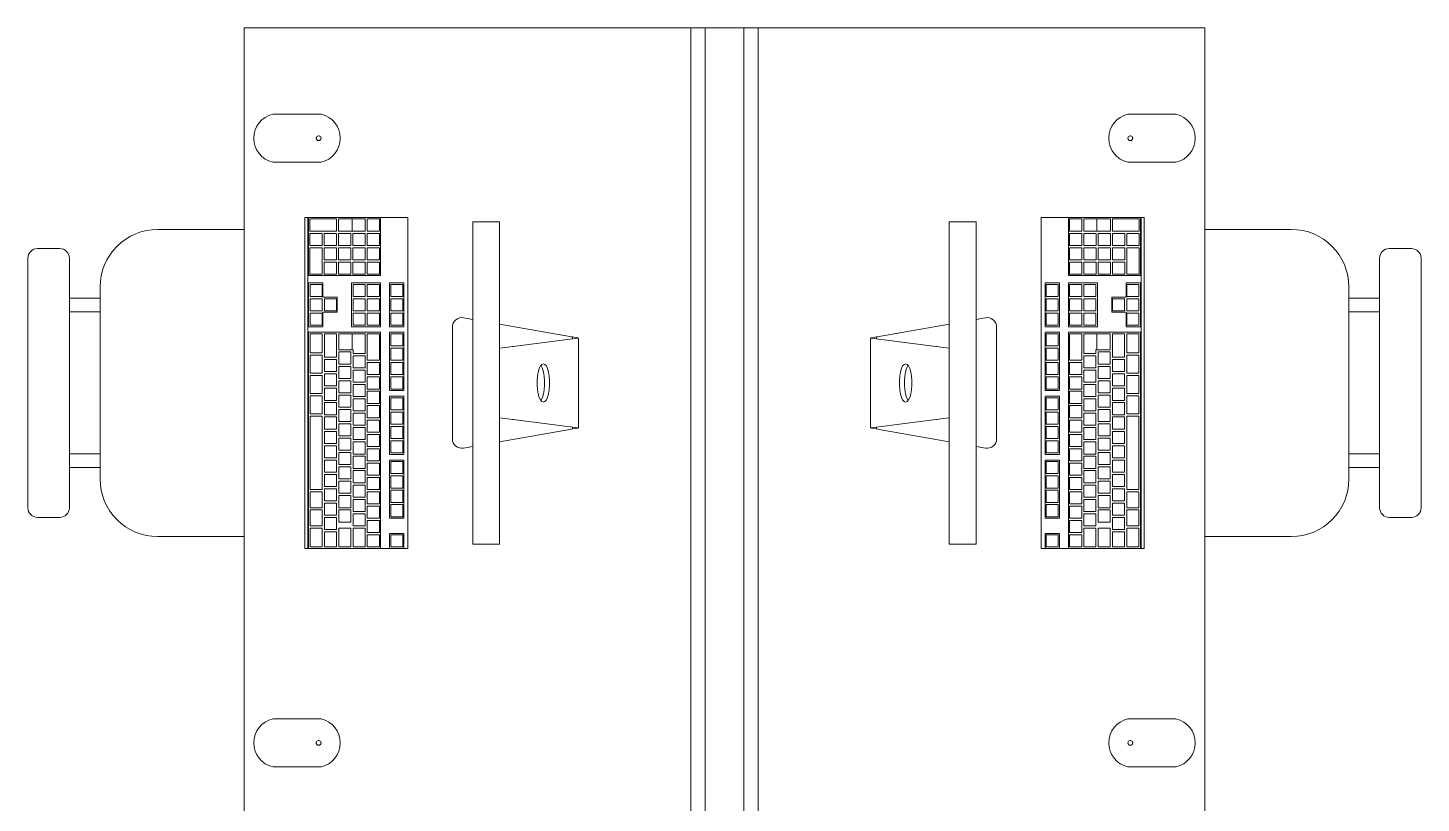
# Model space of a CAD drawing. Header units: inches. Extents: x -1714 to 1984, y -1043 to 970.
# Drawn here: x -704.3 to -631.8, y 546.4 to 586.8 of the extents above; entities that cross this region are included whole.
import ezdxf

# ---------------------------------------------------------------- set-up
doc = ezdxf.new("R2010")
doc.units = ezdxf.units.IN
doc.header["$MEASUREMENT"] = 0
for name, color, linetype, lineweight in [('A-GENM', 13, 'Continuous', 9), ('A-WALL', 113, 'Continuous', 13), ('I-FURN', 30, 'Continuous', 9)]:
    doc.layers.add(name, color=color, linetype=linetype, lineweight=lineweight)

# ---------------------------------------------------------------- blocks, each defined once
blk = doc.blocks.new('Dynamic_Computer_Desk_with_Chairs_8535 - 6-V6-L2 - Architectural')
at = {"layer": 'A-GENM'}
for p, q in [((-126, 23.5), (-126, 21)), ((-123.5, 21), (-123.5, 23.5)), ((-94.5, 23.5), (-94.5, 21)), ((-92, 21), (-92, 23.5))]:
    blk.add_line(p, q, dxfattribs=at)
for centre, start, end in [((-124.75, 23.219), 12.68038, 167.31962), ((-93.25, 23.219), 12.68038, 167.31962), ((-124.75, 21.281), 192.68038, 347.31962), ((-93.25, 21.281), 192.68038, 347.31962)]:
    blk.add_arc(centre, 1.281, start, end, dxfattribs=at)
at = {"layer": 'I-FURN'}
for p, q in [((-130.5, 1.75), (-130.5, 25)), ((-130.5, 25), (60, 25)), ((-103.378, 21.843), (-120.622, 21.843)), ((-120.622, 21.843), (-120.622, 21.695)), ((-103.378, 21.695), (-103.378, 21.843)), ((-120.622, 21.695), (-120.622, 21.652)), ((-120.622, 21.695), (-103.378, 21.695)), ((-120.622, 17.912), (-120.622, 21.652)), ((-120.622, 21.652), (-117.591, 21.652)), ((-120.543, 21.585), (-119.913, 21.585)), ((-120.543, 20.195), (-120.543, 21.585)), ((-119.913, 21.585), (-119.913, 20.195)), ((-119.795, 21.585), (-119.165, 21.585)), ((-119.795, 20.943), (-119.795, 21.585)), ((-119.165, 21.585), (-119.165, 20.943)), ((-119.047, 21.585), (-117.669, 21.585)), ((-119.047, 20.943), (-119.047, 21.585)), ((-117.669, 21.585), (-117.669, 20.943)), ((-117.591, 21.629), (-117.591, 21.652)), ((-117.591, 21.629), (-117.591, 17.912)), ((-117.217, 21.652), (-117.217, 21.629)), ((-117.217, 21.652), (-114.933, 21.652)), ((-117.217, 20.904), (-117.217, 21.629)), ((-117.138, 21.573), (-116.508, 21.573)), ((-117.138, 20.943), (-117.138, 21.573)), ((-116.508, 21.573), (-116.508, 20.943)), ((-116.39, 21.573), (-115.76, 21.573)), ((-116.39, 20.943), (-116.39, 21.573)), ((-115.76, 21.573), (-115.76, 20.943)), ((-115.642, 21.573), (-115.012, 21.573)), ((-115.642, 20.943), (-115.642, 21.573)), ((-115.012, 21.573), (-115.012, 20.943)), ((-114.933, 21.629), (-114.933, 21.652)), ((-114.933, 21.629), (-114.933, 20.904)), ((-114.638, 21.652), (-114.638, 21.629)), ((-114.638, 21.652), (-103.378, 21.652)), ((-114.638, 17.912), (-114.638, 21.629)), ((-114.559, 21.573), (-113.575, 21.573)), ((-114.559, 20.943), (-114.559, 21.573)), ((-113.575, 21.573), (-113.575, 20.943)), ((-113.457, 21.573), (-112.512, 21.573)), ((-113.457, 20.943), (-113.457, 21.573)), ((-112.512, 21.573), (-112.512, 20.943)), ((-112.394, 21.573), (-111.449, 21.573)), ((-112.394, 20.943), (-112.394, 21.573)), ((-111.449, 21.573), (-111.449, 20.943)), ((-111.331, 21.573), (-110.386, 21.573)), ((-111.331, 20.943), (-111.331, 21.573)), ((-110.386, 21.573), (-110.386, 20.943)), ((-110.268, 20.943), (-110.268, 21.573)), ((-110.268, 21.573), (-106.449, 21.573)), ((-106.449, 21.573), (-106.449, 20.943)), ((-106.331, 20.943), (-106.331, 21.573)), ((-106.331, 21.573), (-105.504, 21.573)), ((-105.504, 21.573), (-105.504, 20.943)), ((-105.386, 20.943), (-105.386, 21.573)), ((-105.386, 21.573), (-104.559, 21.573)), ((-104.559, 21.573), (-104.559, 20.943)), ((-104.441, 20.943), (-104.441, 21.573)), ((-104.441, 21.573), (-103.457, 21.573)), ((-103.457, 21.573), (-103.457, 20.943)), ((-103.378, 21.652), (-103.378, 21.695)), ((-103.378, 21.652), (-103.378, 17.912)), ((-119.165, 20.943), (-119.795, 20.943)), ((-119.795, 20.837), (-119.165, 20.837)), ((-119.795, 20.195), (-119.795, 20.837)), ((-119.165, 20.837), (-119.165, 20.195)), ((-117.669, 20.943), (-119.047, 20.943)), ((-119.047, 20.837), (-118.417, 20.837)), ((-119.047, 20.195), (-119.047, 20.837)), ((-118.417, 20.837), (-118.417, 20.195)), ((-118.299, 20.837), (-117.669, 20.837)), ((-118.299, 20.195), (-118.299, 20.837)), ((-117.669, 20.837), (-117.669, 20.195)), ((-116.469, 20.904), (-117.217, 20.904)), ((-116.508, 20.943), (-117.138, 20.943)), ((-116.469, 20.156), (-116.469, 20.904)), ((-115.76, 20.943), (-116.39, 20.943)), ((-116.39, 20.825), (-115.76, 20.825)), ((-116.39, 20.195), (-116.39, 20.825)), ((-115.76, 20.825), (-115.76, 20.195)), ((-114.933, 20.904), (-115.681, 20.904)), ((-115.681, 20.904), (-115.681, 20.156)), ((-115.012, 20.943), (-115.642, 20.943)), ((-113.575, 20.943), (-114.559, 20.943)), ((-114.559, 20.195), (-114.559, 20.826)), ((-114.559, 20.826), (-113.339, 20.826)), ((-112.512, 20.943), (-113.457, 20.943)), ((-113.339, 20.826), (-113.339, 20.195)), ((-113.22, 20.195), (-113.22, 20.826)), ((-113.22, 20.826), (-112.591, 20.826)), ((-112.591, 20.826), (-112.591, 20.195)), ((-112.472, 20.195), (-112.472, 20.826)), ((-112.472, 20.826), (-111.843, 20.826)), ((-111.449, 20.943), (-112.394, 20.943)), ((-111.843, 20.826), (-111.843, 20.195)), ((-111.724, 20.195), (-111.724, 20.826)), ((-111.724, 20.826), (-111.094, 20.826)), ((-110.386, 20.943), (-111.331, 20.943)), ((-111.094, 20.826), (-111.094, 20.195)), ((-110.976, 20.195), (-110.976, 20.826)), ((-110.976, 20.826), (-110.346, 20.826)), ((-110.346, 20.826), (-110.346, 20.195)), ((-106.449, 20.943), (-110.268, 20.943)), ((-110.228, 20.195), (-110.228, 20.826)), ((-110.228, 20.826), (-109.598, 20.826)), ((-109.598, 20.826), (-109.598, 20.195)), ((-109.48, 20.195), (-109.48, 20.826)), ((-109.48, 20.826), (-108.85, 20.826)), ((-108.85, 20.826), (-108.85, 20.195)), ((-108.732, 20.195), (-108.732, 20.826)), ((-108.732, 20.826), (-108.102, 20.826)), ((-108.102, 20.826), (-108.102, 20.195)), ((-107.984, 20.195), (-107.984, 20.826)), ((-107.984, 20.826), (-107.354, 20.826)), ((-107.354, 20.826), (-107.354, 20.195)), ((-107.236, 20.195), (-107.236, 20.826)), ((-107.236, 20.826), (-106.606, 20.826)), ((-106.606, 20.826), (-106.606, 20.195)), ((-106.488, 20.195), (-106.488, 20.826)), ((-106.488, 20.826), (-105.858, 20.826)), ((-105.504, 20.943), (-106.331, 20.943)), ((-105.858, 20.826), (-105.858, 20.195)), ((-105.74, 20.195), (-105.74, 20.826)), ((-105.74, 20.826), (-105.11, 20.826)), ((-104.559, 20.943), (-105.386, 20.943)), ((-105.11, 20.826), (-105.11, 20.195)), ((-104.992, 20.195), (-104.992, 20.826)), ((-104.992, 20.826), (-104.362, 20.826)), ((-103.457, 20.943), (-104.441, 20.943)), ((-104.362, 20.826), (-104.362, 20.195)), ((-104.244, 20.195), (-104.244, 20.825)), ((-104.244, 20.825), (-103.457, 20.825)), ((-103.457, 20.825), (-103.457, 20.195)), ((-119.913, 20.195), (-120.543, 20.195)), ((-120.543, 20.089), (-119.913, 20.089)), ((-120.543, 19.377), (-120.543, 20.089)), ((-119.913, 20.089), (-119.913, 19.377)), ((-119.165, 20.195), (-119.795, 20.195)), ((-119.795, 20.089), (-119.165, 20.089)), ((-119.795, 19.447), (-119.795, 20.089)), ((-119.165, 20.089), (-119.165, 19.447)), ((-118.417, 20.195), (-119.047, 20.195)), ((-119.047, 20.089), (-118.417, 20.089)), ((-119.047, 19.447), (-119.047, 20.089)), ((-118.417, 20.089), (-118.417, 19.447)), ((-117.669, 20.195), (-118.299, 20.195)), ((-118.299, 20.089), (-117.669, 20.089)), ((-118.299, 19.447), (-118.299, 20.089)), ((-117.669, 20.089), (-117.669, 19.447)), ((-115.681, 20.156), (-116.469, 20.156)), ((-115.76, 20.195), (-116.39, 20.195)), ((-113.339, 20.195), (-114.559, 20.195)), ((-114.559, 20.078), (-113.732, 20.078)), ((-114.559, 19.377), (-114.559, 20.078)), ((-113.732, 20.078), (-113.732, 19.377)), ((-113.614, 19.447), (-113.614, 20.078)), ((-113.614, 20.078), (-112.984, 20.078)), ((-112.591, 20.195), (-113.22, 20.195)), ((-112.984, 20.078), (-112.984, 19.447)), ((-112.866, 19.447), (-112.866, 20.078)), ((-112.866, 20.078), (-112.236, 20.078)), ((-111.843, 20.195), (-112.472, 20.195)), ((-112.236, 20.078), (-112.236, 19.447)), ((-112.118, 19.447), (-112.118, 20.078)), ((-112.118, 20.078), (-111.488, 20.078)), ((-111.094, 20.195), (-111.724, 20.195)), ((-111.488, 20.078), (-111.488, 19.447)), ((-111.37, 19.447), (-111.37, 20.078)), ((-111.37, 20.078), (-110.74, 20.078)), ((-110.346, 20.195), (-110.976, 20.195)), ((-110.74, 20.078), (-110.74, 19.447)), ((-110.622, 19.447), (-110.622, 20.078)), ((-110.622, 20.078), (-109.992, 20.078)), ((-109.598, 20.195), (-110.228, 20.195)), ((-109.992, 20.078), (-109.992, 19.447)), ((-109.874, 19.447), (-109.874, 20.078)), ((-109.874, 20.078), (-109.244, 20.078)), ((-108.85, 20.195), (-109.48, 20.195)), ((-109.244, 20.078), (-109.244, 19.447)), ((-109.126, 19.447), (-109.126, 20.078)), ((-109.126, 20.078), (-108.496, 20.078)), ((-108.102, 20.195), (-108.732, 20.195)), ((-108.496, 20.078), (-108.496, 19.447)), ((-108.378, 19.447), (-108.378, 20.078)), ((-108.378, 20.078), (-107.748, 20.078)), ((-107.354, 20.195), (-107.984, 20.195)), ((-107.748, 20.078), (-107.748, 19.447)), ((-107.63, 19.447), (-107.63, 20.078)), ((-107.63, 20.078), (-107, 20.078)), ((-106.606, 20.195), (-107.236, 20.195)), ((-107, 20.078), (-107, 19.447)), ((-106.882, 19.447), (-106.882, 20.078)), ((-106.882, 20.078), (-106.252, 20.078)), ((-105.858, 20.195), (-106.488, 20.195)), ((-106.252, 20.078), (-106.252, 19.447)), ((-106.134, 19.447), (-106.134, 20.078)), ((-106.134, 20.078), (-105.504, 20.078)), ((-105.11, 20.195), (-105.74, 20.195)), ((-105.504, 20.078), (-105.504, 19.447)), ((-105.386, 19.447), (-105.386, 20.078)), ((-105.386, 20.078), (-104.756, 20.078)), ((-104.362, 20.195), (-104.992, 20.195)), ((-104.756, 20.078), (-104.756, 19.447)), ((-104.441, 19.447), (-104.441, 20.077)), ((-104.441, 20.077), (-103.457, 20.077)), ((-103.457, 20.195), (-104.244, 20.195)), ((-103.457, 20.077), (-103.457, 19.447)), ((-120.543, 18.699), (-120.543, 19.377)), ((-120.543, 19.377), (-119.913, 19.377)), ((-119.913, 19.377), (-119.913, 18.699)), ((-119.165, 19.447), (-119.795, 19.447)), ((-119.795, 19.341), (-119.165, 19.341)), ((-119.795, 18.699), (-119.795, 19.341)), ((-119.165, 19.341), (-119.165, 18.699)), ((-118.417, 19.447), (-119.047, 19.447)), ((-119.047, 19.341), (-118.417, 19.341)), ((-119.047, 18.699), (-119.047, 19.341)), ((-118.417, 19.341), (-118.417, 18.699)), ((-117.669, 19.447), (-118.299, 19.447)), ((-118.299, 19.341), (-117.669, 19.341)), ((-118.299, 18.699), (-118.299, 19.341)), ((-117.669, 19.341), (-117.669, 18.699)), ((-117.217, 17.912), (-117.217, 19.408)), ((-117.217, 19.408), (-114.933, 19.408)), ((-117.138, 19.329), (-116.508, 19.329)), ((-117.138, 18.699), (-117.138, 19.329)), ((-116.508, 19.329), (-116.508, 18.699)), ((-116.39, 19.329), (-115.76, 19.329)), ((-116.39, 18.699), (-116.39, 19.329)), ((-115.76, 19.329), (-115.76, 18.699)), ((-115.642, 19.329), (-115.012, 19.329)), ((-115.642, 18.699), (-115.642, 19.329)), ((-115.012, 19.329), (-115.012, 18.699)), ((-114.933, 19.408), (-114.933, 17.912)), ((-114.559, 18.699), (-114.559, 19.377)), ((-114.559, 19.377), (-113.732, 19.377)), ((-113.732, 19.377), (-113.732, 19.33)), ((-113.732, 19.33), (-113.535, 19.33)), ((-112.984, 19.447), (-113.614, 19.447)), ((-113.535, 19.33), (-113.535, 18.699)), ((-113.417, 18.699), (-113.417, 19.33)), ((-113.417, 19.33), (-112.787, 19.33)), ((-112.236, 19.447), (-112.866, 19.447)), ((-112.787, 19.33), (-112.787, 18.699)), ((-112.669, 18.699), (-112.669, 19.33)), ((-112.669, 19.33), (-112.039, 19.33)), ((-111.488, 19.447), (-112.118, 19.447)), ((-112.039, 19.33), (-112.039, 18.699)), ((-111.921, 18.699), (-111.921, 19.33)), ((-111.921, 19.33), (-111.291, 19.33)), ((-110.74, 19.447), (-111.37, 19.447)), ((-111.291, 19.33), (-111.291, 18.699)), ((-111.173, 18.699), (-111.173, 19.33)), ((-111.173, 19.33), (-110.543, 19.33)), ((-109.992, 19.447), (-110.622, 19.447)), ((-110.543, 19.33), (-110.543, 18.699)), ((-110.425, 18.699), (-110.425, 19.33)), ((-110.425, 19.33), (-109.795, 19.33)), ((-109.244, 19.447), (-109.874, 19.447)), ((-109.795, 19.33), (-109.795, 18.699)), ((-109.677, 18.699), (-109.677, 19.33)), ((-109.677, 19.33), (-109.047, 19.33)), ((-108.496, 19.447), (-109.126, 19.447)), ((-109.047, 19.33), (-109.047, 18.699)), ((-108.929, 18.699), (-108.929, 19.33)), ((-108.929, 19.33), (-108.299, 19.33)), ((-107.748, 19.447), (-108.378, 19.447)), ((-108.299, 19.33), (-108.299, 18.699)), ((-108.181, 18.699), (-108.181, 19.33)), ((-108.181, 19.33), (-107.551, 19.33)), ((-107, 19.447), (-107.63, 19.447)), ((-107.551, 19.33), (-107.551, 18.699)), ((-107.433, 18.699), (-107.433, 19.33)), ((-107.433, 19.33), (-106.803, 19.33)), ((-106.252, 19.447), (-106.882, 19.447)), ((-106.803, 19.33), (-106.803, 18.699)), ((-106.685, 18.699), (-106.685, 19.33)), ((-106.685, 19.33), (-106.055, 19.33)), ((-105.504, 19.447), (-106.134, 19.447)), ((-106.055, 19.33), (-106.055, 18.699)), ((-105.937, 18.699), (-105.937, 19.33)), ((-105.937, 19.33), (-105.307, 19.33)), ((-104.756, 19.447), (-105.386, 19.447)), ((-105.307, 19.33), (-105.307, 18.699)), ((-105.189, 18.699), (-105.189, 19.33)), ((-105.189, 19.33), (-104.559, 19.33)), ((-104.559, 19.33), (-104.559, 18.699)), ((-103.457, 19.447), (-104.441, 19.447)), ((-104.441, 18.699), (-104.441, 19.329)), ((-104.441, 19.329), (-103.457, 19.329)), ((-103.457, 19.329), (-103.457, 18.699)), ((-119.913, 18.699), (-120.543, 18.699)), ((-120.543, 18.604), (-119.913, 18.604)), ((-120.543, 17.964), (-120.543, 18.604)), ((-119.913, 18.604), (-119.913, 17.964)), ((-119.165, 18.699), (-119.795, 18.699)), ((-119.795, 18.604), (-119.165, 18.604)), ((-119.795, 17.964), (-119.795, 18.604)), ((-119.165, 18.604), (-119.165, 17.964)), ((-118.417, 18.699), (-119.047, 18.699)), ((-119.047, 18.604), (-118.417, 18.604)), ((-119.047, 17.964), (-119.047, 18.604)), ((-118.417, 18.604), (-118.417, 17.964)), ((-117.669, 18.699), (-118.299, 18.699)), ((-118.299, 18.604), (-117.669, 18.604)), ((-118.299, 17.964), (-118.299, 18.604)), ((-117.669, 18.604), (-117.669, 17.964)), ((-116.508, 18.699), (-117.138, 18.699)), ((-117.138, 18.604), (-116.508, 18.604)), ((-117.138, 17.964), (-117.138, 18.604)), ((-116.508, 18.604), (-116.508, 17.964)), ((-115.76, 18.699), (-116.39, 18.699)), ((-116.39, 18.604), (-115.76, 18.604)), ((-116.39, 17.964), (-116.39, 18.604)), ((-115.76, 18.604), (-115.76, 17.964)), ((-115.012, 18.699), (-115.642, 18.699)), ((-115.642, 18.604), (-115.012, 18.604)), ((-115.642, 17.964), (-115.642, 18.604)), ((-115.012, 18.604), (-115.012, 17.964)), ((-113.535, 18.699), (-114.559, 18.699)), ((-114.559, 18.604), (-113.181, 18.604)), ((-114.559, 17.964), (-114.559, 18.604)), ((-112.787, 18.699), (-113.417, 18.699)), ((-113.181, 18.604), (-113.181, 17.964)), ((-113.063, 17.964), (-113.063, 18.593)), ((-113.063, 18.593), (-112.433, 18.593)), ((-112.039, 18.699), (-112.669, 18.699)), ((-112.433, 18.593), (-112.433, 17.964)), ((-112.315, 17.964), (-112.315, 18.593)), ((-112.315, 18.593), (-111.685, 18.593)), ((-111.291, 18.699), (-111.921, 18.699)), ((-111.685, 18.593), (-111.685, 17.964)), ((-111.567, 17.964), (-111.567, 18.593)), ((-111.567, 18.593), (-110.937, 18.593)), ((-110.543, 18.699), (-111.173, 18.699)), ((-110.937, 18.593), (-110.937, 17.964)), ((-110.819, 17.964), (-110.819, 18.593)), ((-110.819, 18.593), (-110.189, 18.593)), ((-109.795, 18.699), (-110.425, 18.699)), ((-110.189, 18.593), (-110.189, 17.964)), ((-110.071, 17.964), (-110.071, 18.593)), ((-110.071, 18.593), (-109.441, 18.593)), ((-109.047, 18.699), (-109.677, 18.699)), ((-109.441, 18.593), (-109.441, 17.964)), ((-109.323, 17.964), (-109.323, 18.593)), ((-109.323, 18.593), (-108.693, 18.593)), ((-108.299, 18.699), (-108.929, 18.699)), ((-108.693, 18.593), (-108.693, 17.964)), ((-108.575, 17.964), (-108.575, 18.593)), ((-108.575, 18.593), (-107.945, 18.593)), ((-107.551, 18.699), (-108.181, 18.699)), ((-107.945, 18.593), (-107.945, 17.964)), ((-107.827, 17.964), (-107.827, 18.593)), ((-107.827, 18.593), (-107.197, 18.593)), ((-106.803, 18.699), (-107.433, 18.699)), ((-107.197, 18.593), (-107.197, 17.964)), ((-107.079, 17.964), (-107.079, 18.593)), ((-107.079, 18.593), (-106.449, 18.593)), ((-106.055, 18.699), (-106.685, 18.699)), ((-106.449, 18.593), (-106.449, 17.964)), ((-106.331, 17.964), (-106.331, 18.593)), ((-106.331, 18.593), (-105.701, 18.593)), ((-105.307, 18.699), (-105.937, 18.699)), ((-105.701, 18.593), (-105.701, 17.964)), ((-105.583, 17.964), (-105.583, 18.593)), ((-105.583, 18.593), (-104.953, 18.593)), ((-104.559, 18.699), (-105.189, 18.699)), ((-104.953, 18.593), (-104.953, 17.964)), ((-104.835, 17.964), (-104.835, 18.593)), ((-104.835, 18.593), (-104.205, 18.593)), ((-103.457, 18.699), (-104.441, 18.699)), ((-104.205, 18.593), (-104.205, 17.964)), ((-104.087, 17.964), (-104.087, 18.593)), ((-104.087, 18.593), (-103.457, 18.593)), ((-103.457, 18.593), (-103.457, 17.964)), ((-120.622, 16.727), (-120.622, 17.912)), ((-117.591, 17.912), (-120.622, 17.912)), ((-119.913, 17.962), (-120.543, 17.962)), ((-119.165, 17.962), (-119.795, 17.962)), ((-118.417, 17.962), (-119.047, 17.962)), ((-117.669, 17.962), (-118.299, 17.962)), ((-114.933, 17.912), (-117.217, 17.912)), ((-117.217, 16.727), (-117.217, 17.439)), ((-117.217, 17.439), (-114.933, 17.439)), ((-116.508, 17.962), (-117.138, 17.962)), ((-115.76, 17.962), (-116.39, 17.962)), ((-115.012, 17.962), (-115.642, 17.962)), ((-114.933, 17.439), (-114.933, 16.727)), ((-103.378, 17.912), (-114.638, 17.912)), ((-114.638, 16.727), (-114.638, 17.439)), ((-114.638, 17.439), (-111.606, 17.439)), ((-113.181, 17.962), (-114.559, 17.962)), ((-112.433, 17.962), (-113.063, 17.962)), ((-111.685, 17.962), (-112.315, 17.962)), ((-111.606, 17.439), (-111.606, 16.727)), ((-110.937, 17.962), (-111.567, 17.962)), ((-111.311, 16.727), (-111.311, 17.439)), ((-111.311, 17.439), (-108.28, 17.439)), ((-110.189, 17.962), (-110.819, 17.962)), ((-109.441, 17.962), (-110.071, 17.962)), ((-108.693, 17.962), (-109.323, 17.962)), ((-107.945, 17.962), (-108.575, 17.962)), ((-108.28, 17.439), (-108.28, 16.727)), ((-107.984, 16.727), (-107.984, 17.439)), ((-107.984, 17.439), (-104.953, 17.439)), ((-107.197, 17.962), (-107.827, 17.962)), ((-106.449, 17.962), (-107.079, 17.962)), ((-105.701, 17.962), (-106.331, 17.962)), ((-104.953, 17.962), (-105.583, 17.962)), ((-104.953, 17.439), (-104.953, 16.727)), ((-104.205, 17.962), (-104.835, 17.962)), ((-104.165, 16.727), (-104.165, 17.439)), ((-104.165, 17.439), (-103.378, 17.439)), ((-103.457, 17.962), (-104.087, 17.962)), ((-103.378, 17.912), (-103.378, 17.439)), ((-103.378, 17.439), (-103.378, 16.691)), ((-120.622, 16.727), (-120.622, 16.589)), ((-117.217, 16.727), (-117.217, 16.691)), ((-114.933, 16.691), (-117.217, 16.691)), ((-117.138, 16.742), (-117.138, 17.372)), ((-117.138, 17.372), (-116.508, 17.372)), ((-116.508, 16.742), (-117.138, 16.742)), ((-116.508, 17.372), (-116.508, 16.742)), ((-116.39, 16.742), (-116.39, 17.372)), ((-116.39, 17.372), (-115.76, 17.372)), ((-115.76, 16.742), (-116.39, 16.742)), ((-115.76, 17.372), (-115.76, 16.742)), ((-115.642, 16.742), (-115.642, 17.372)), ((-115.642, 17.372), (-115.012, 17.372)), ((-115.012, 16.742), (-115.642, 16.742)), ((-115.012, 17.372), (-115.012, 16.742)), ((-114.933, 16.691), (-114.933, 16.727)), ((-114.638, 16.727), (-114.638, 16.691)), ((-111.606, 16.691), (-114.638, 16.691)), ((-114.559, 16.742), (-114.559, 17.372)), ((-114.559, 17.372), (-113.929, 17.372)), ((-113.929, 16.742), (-114.559, 16.742)), ((-113.929, 17.372), (-113.929, 16.742)), ((-113.811, 16.742), (-113.811, 17.372)), ((-113.811, 17.372), (-113.181, 17.372)), ((-113.181, 16.742), (-113.811, 16.742)), ((-113.181, 17.372), (-113.181, 16.742)), ((-113.063, 16.742), (-113.063, 17.372)), ((-113.063, 17.372), (-112.433, 17.372)), ((-112.433, 16.742), (-113.063, 16.742)), ((-112.433, 17.372), (-112.433, 16.742)), ((-112.315, 16.742), (-112.315, 17.372)), ((-112.315, 17.372), (-111.685, 17.372)), ((-111.685, 16.742), (-112.315, 16.742)), ((-111.685, 17.372), (-111.685, 16.742)), ((-111.606, 16.691), (-111.606, 16.727)), ((-111.311, 16.727), (-111.311, 16.691)), ((-108.28, 16.691), (-111.311, 16.691)), ((-111.232, 16.742), (-111.232, 17.372)), ((-111.232, 17.372), (-110.602, 17.372)), ((-110.602, 16.742), (-111.232, 16.742)), ((-110.602, 17.372), (-110.602, 16.742)), ((-110.484, 16.742), (-110.484, 17.372)), ((-110.484, 17.372), (-109.854, 17.372)), ((-109.854, 16.742), (-110.484, 16.742)), ((-109.854, 17.372), (-109.854, 16.742)), ((-109.736, 16.742), (-109.736, 17.372)), ((-109.736, 17.372), (-109.106, 17.372)), ((-109.106, 16.742), (-109.736, 16.742)), ((-109.106, 17.372), (-109.106, 16.742)), ((-108.988, 16.742), (-108.988, 17.372)), ((-108.988, 17.372), (-108.358, 17.372)), ((-108.358, 16.742), (-108.988, 16.742)), ((-108.358, 17.372), (-108.358, 16.742)), ((-108.28, 16.691), (-108.28, 16.727)), ((-107.984, 16.727), (-107.984, 16.691)), ((-104.953, 16.691), (-107.984, 16.691)), ((-107.906, 16.742), (-107.906, 17.372)), ((-107.906, 17.372), (-107.276, 17.372)), ((-107.276, 16.742), (-107.906, 16.742)), ((-107.276, 17.372), (-107.276, 16.742)), ((-107.157, 16.742), (-107.157, 17.372)), ((-107.157, 17.372), (-106.528, 17.372)), ((-106.528, 16.742), (-107.157, 16.742)), ((-106.528, 17.372), (-106.528, 16.742)), ((-106.409, 16.742), (-106.409, 17.372)), ((-106.409, 17.372), (-105.78, 17.372)), ((-105.78, 16.742), (-106.409, 16.742)), ((-105.78, 17.372), (-105.78, 16.742)), ((-105.661, 16.742), (-105.661, 17.372)), ((-105.661, 17.372), (-105.031, 17.372)), ((-105.031, 16.742), (-105.661, 16.742)), ((-105.031, 17.372), (-105.031, 16.742)), ((-104.953, 16.691), (-104.953, 16.727)), ((-104.165, 16.727), (-104.165, 16.691)), ((-103.378, 16.691), (-104.165, 16.691)), ((-104.087, 16.742), (-104.087, 17.372)), ((-104.087, 17.372), (-103.457, 17.372)), ((-103.457, 16.742), (-104.087, 16.742)), ((-103.457, 17.372), (-103.457, 16.742)), ((-103.378, 16.589), (-103.378, 16.691)), ((-120.622, 16.488), (-120.622, 16.589)), ((-120.622, 16.488), (-103.378, 16.488)), ((-103.378, 16.589), (-103.378, 16.488)), ((-109.096, 14.166), (-114.904, 14.166)), ((-120.4, 13.103), (-120.4, 11.703)), ((-119.65, 13.103), (-120.4, 13.103)), ((-119.65, 13.103), (-104.35, 13.103)), ((-115.397, 13.58), (-115.312, 13.103)), ((-108.688, 13.103), (-108.603, 13.58)), ((-103.6, 13.103), (-104.35, 13.103)), ((-103.6, 11.703), (-103.6, 13.103)), ((-120.4, 11.703), (-119.65, 11.703)), ((-104.35, 11.703), (-119.65, 11.703)), ((-115.066, 11.703), (-114.473, 8.344)), ((-109.527, 8.344), (-108.934, 11.703)), ((-104.35, 11.703), (-103.6, 11.703)), ((-113.906, 10.998), (-114.336, 7.63)), ((-109.664, 7.63), (-110.094, 10.998)), ((-114.397, 7.911), (-114.407, 7.97)), ((-114.397, 7.911), (-114.301, 7.911)), ((-114.349, 7.637), (-114.397, 7.911)), ((-114.336, 7.637), (-114.349, 7.637)), ((-114.341, 7.594), (-109.659, 7.594)), ((-109.699, 7.911), (-109.603, 7.911)), ((-109.651, 7.637), (-109.664, 7.637)), ((-109.603, 7.911), (-109.651, 7.637)), ((-109.593, 7.97), (-109.603, 7.911)), ((-130.5, 1), (-130.5, 1.75)), ((-130.5, 1.75), (60, 1.75)), ((-130.5, 1), (60, 1))]:
    blk.add_line(p, q, dxfattribs=at)
at = {"layer": 'I-FURN', "flags": 128}
for points in [[(-113.816, 11.703), (-113.835, 11.551), (-113.854, 11.404), (-113.871, 11.269), (-113.886, 11.152), (-113.898, 11.06), (-113.906, 10.998)], [(-110.094, 10.998), (-110.102, 11.06), (-110.114, 11.152), (-110.129, 11.269), (-110.146, 11.404), (-110.165, 11.551), (-110.184, 11.703)], [(-113, 9.423), (-112.971, 9.501), (-112.885, 9.574), (-112.749, 9.639), (-112.568, 9.691), (-112.355, 9.727), (-112.121, 9.746), (-111.879, 9.746), (-111.645, 9.727), (-111.432, 9.691), (-111.251, 9.639), (-111.115, 9.574), (-111.029, 9.501), (-111, 9.423)], [(-112.885, 9.535), (-112.749, 9.471), (-112.568, 9.419), (-112.355, 9.383), (-112.121, 9.364), (-111.879, 9.364), (-111.645, 9.383), (-111.432, 9.419), (-111.251, 9.471), (-111.115, 9.535)], [(-111, 9.423), (-111.029, 9.346), (-111.115, 9.272), (-111.251, 9.208), (-111.432, 9.156), (-111.645, 9.12), (-111.879, 9.101), (-112.121, 9.101), (-112.355, 9.12), (-112.568, 9.156), (-112.749, 9.208), (-112.885, 9.272), (-112.971, 9.346), (-113, 9.423)], [(-114.473, 8.344), (-114.455, 8.24), (-114.437, 8.14), (-114.421, 8.05), (-114.408, 7.972), (-114.397, 7.911)], [(-109.603, 7.911), (-109.592, 7.972), (-109.579, 8.05), (-109.563, 8.14), (-109.545, 8.24), (-109.527, 8.344)], [(-114.336, 7.63), (-114.34, 7.603), (-114.341, 7.594)], [(-109.659, 7.594), (-109.66, 7.603), (-109.664, 7.63)]]:
    blk.add_lwpolyline(points, dxfattribs=at)
at = {"layer": 'I-FURN'}
for centre, radius, start, end in [((-124.75, 21.124), 0.124, 0, 180), ((-124.75, 21.124), 0.124, 165, 180), ((-124.75, 21.124), 0.124, 180, 0), ((-124.75, 21.124), 0.124, 180, 195), ((-124.75, 21.124), 0.124, 225, 0), ((-124.75, 21.124), 0.124, 0, 105), ((-93.25, 21.124), 0.124, 0, 180), ((-93.25, 21.124), 0.124, 165, 180), ((-93.25, 21.124), 0.124, 180, 0), ((-93.25, 21.124), 0.124, 180, 195), ((-93.25, 21.124), 0.124, 225, 0), ((-93.25, 21.124), 0.124, 0, 105), ((-114.904, 13.666), 0.5, 90, 190), ((-109.096, 13.666), 0.5, 350, 90)]:
    blk.add_arc(centre, radius, start, end, dxfattribs=at)
blk = doc.blocks.new('Chair-Stacking - Chair-Stacking-1465892-L2 - Architectural')
at = {"layer": 'I-FURN'}
for p, q in [((-15.049, 6.289), (-15.049, 1.789)), ((0.951, 6.289), (0.951, 1.789)), ((-12.049, -1.211), (-2.049, -1.211)), ((-11.456, -1.211), (-11.456, -2.813)), ((-11.456, -1.211), (-10.737, -1.211)), ((-10.737, -1.211), (-10.737, -2.813)), ((-3.337, -1.211), (-3.337, -2.813)), ((-2.632, -1.211), (-3.337, -1.211)), ((-2.632, -1.211), (-2.632, -2.813)), ((-13.549, -2.813), (-0.549, -2.813)), ((-14.049, -3.313), (-14.049, -4.472)), ((-0.049, -3.313), (-0.049, -4.472)), ((-13.549, -4.972), (-0.549, -4.972))]:
    blk.add_line(p, q, dxfattribs=at)
for centre, radius, start, end in [((-12.049, 1.789), 3, 180, 270), ((-2.049, 1.789), 3, 270, 0), ((-13.549, -3.313), 0.5, 90, 180), ((-0.549, -3.313), 0.5, 360, 90), ((-13.549, -4.472), 0.5, 180, 270), ((-0.549, -4.472), 0.5, 270, 0)]:
    blk.add_arc(centre, radius, start, end, dxfattribs=at)
blk = doc.blocks.new('Dynamic_Computer_Desk_with_Chairs_8535 - 6-1470367-L2 - Architectural')
at = {"layer": 'A-GENM'}
for p, q in [((-126, -23.5), (-126, -21)), ((-123.5, -21), (-123.5, -23.5)), ((-94.5, -23.5), (-94.5, -21)), ((-92, -21), (-92, -23.5))]:
    blk.add_line(p, q, dxfattribs=at)
for centre, start, end in [((-124.75, -21.281), 12.68038, 167.31962), ((-93.25, -21.281), 12.68038, 167.31962), ((-124.75, -23.219), 192.68038, 347.31962), ((-93.25, -23.219), 192.68038, 347.31962)]:
    blk.add_arc(centre, 1.281, start, end, dxfattribs=at)
at = {"layer": 'I-FURN'}
for p, q in [((-130.5, -1.75), (-130.5, -1)), ((60, -1), (-130.5, -1)), ((-130.5, -25), (-130.5, -1.75)), ((60, -1.75), (-130.5, -1.75)), ((-114.407, -7.97), (-114.397, -7.911)), ((-114.397, -7.911), (-114.349, -7.637)), ((-114.301, -7.911), (-114.397, -7.911)), ((-114.349, -7.637), (-114.336, -7.637)), ((-109.659, -7.594), (-114.341, -7.594)), ((-114.336, -7.63), (-113.906, -10.998)), ((-110.094, -10.998), (-109.664, -7.63)), ((-109.603, -7.911), (-109.699, -7.911)), ((-109.664, -7.637), (-109.651, -7.637)), ((-109.651, -7.637), (-109.603, -7.911)), ((-109.603, -7.911), (-109.593, -7.97)), ((-114.473, -8.344), (-115.066, -11.703)), ((-108.934, -11.703), (-109.527, -8.344)), ((-120.4, -11.703), (-120.4, -13.103)), ((-119.65, -11.703), (-120.4, -11.703)), ((-119.65, -11.703), (-104.35, -11.703)), ((-103.6, -11.703), (-104.35, -11.703)), ((-103.6, -13.103), (-103.6, -11.703)), ((-120.4, -13.103), (-119.65, -13.103)), ((-104.35, -13.103), (-119.65, -13.103)), ((-115.312, -13.103), (-115.397, -13.58)), ((-108.603, -13.58), (-108.688, -13.103)), ((-104.35, -13.103), (-103.6, -13.103)), ((-114.904, -14.166), (-109.096, -14.166)), ((-120.622, -16.589), (-120.622, -16.488)), ((-103.378, -16.488), (-120.622, -16.488)), ((-120.622, -16.589), (-120.622, -16.727)), ((-103.378, -16.488), (-103.378, -16.589)), ((-103.378, -16.691), (-103.378, -16.589)), ((-120.622, -17.912), (-120.622, -16.727)), ((-117.217, -16.691), (-117.217, -16.727)), ((-117.217, -16.691), (-114.933, -16.691)), ((-117.217, -17.439), (-117.217, -16.727)), ((-117.138, -17.372), (-117.138, -16.742)), ((-117.138, -16.742), (-116.508, -16.742)), ((-116.508, -17.372), (-117.138, -17.372)), ((-116.508, -16.742), (-116.508, -17.372)), ((-116.39, -17.372), (-116.39, -16.742)), ((-116.39, -16.742), (-115.76, -16.742)), ((-115.76, -17.372), (-116.39, -17.372)), ((-115.76, -16.742), (-115.76, -17.372)), ((-115.642, -17.372), (-115.642, -16.742)), ((-115.642, -16.742), (-115.012, -16.742)), ((-115.012, -17.372), (-115.642, -17.372)), ((-115.012, -16.742), (-115.012, -17.372)), ((-114.933, -16.727), (-114.933, -16.691)), ((-114.933, -16.727), (-114.933, -17.439)), ((-114.638, -16.691), (-114.638, -16.727)), ((-114.638, -16.691), (-111.606, -16.691)), ((-114.638, -17.439), (-114.638, -16.727)), ((-114.559, -17.372), (-114.559, -16.742)), ((-114.559, -16.742), (-113.929, -16.742)), ((-113.929, -17.372), (-114.559, -17.372)), ((-113.929, -16.742), (-113.929, -17.372)), ((-113.811, -17.372), (-113.811, -16.742)), ((-113.811, -16.742), (-113.181, -16.742)), ((-113.181, -17.372), (-113.811, -17.372)), ((-113.181, -16.742), (-113.181, -17.372)), ((-113.063, -17.372), (-113.063, -16.742)), ((-113.063, -16.742), (-112.433, -16.742)), ((-112.433, -17.372), (-113.063, -17.372)), ((-112.433, -16.742), (-112.433, -17.372)), ((-112.315, -17.372), (-112.315, -16.742)), ((-112.315, -16.742), (-111.685, -16.742)), ((-111.685, -17.372), (-112.315, -17.372)), ((-111.685, -16.742), (-111.685, -17.372)), ((-111.606, -16.727), (-111.606, -16.691)), ((-111.606, -16.727), (-111.606, -17.439)), ((-111.311, -16.691), (-111.311, -16.727)), ((-111.311, -16.691), (-108.28, -16.691)), ((-111.311, -17.439), (-111.311, -16.727)), ((-111.232, -17.372), (-111.232, -16.742)), ((-111.232, -16.742), (-110.602, -16.742)), ((-110.602, -17.372), (-111.232, -17.372)), ((-110.602, -16.742), (-110.602, -17.372)), ((-110.484, -17.372), (-110.484, -16.742)), ((-110.484, -16.742), (-109.854, -16.742)), ((-109.854, -17.372), (-110.484, -17.372)), ((-109.854, -16.742), (-109.854, -17.372)), ((-109.736, -17.372), (-109.736, -16.742)), ((-109.736, -16.742), (-109.106, -16.742)), ((-109.106, -17.372), (-109.736, -17.372)), ((-109.106, -16.742), (-109.106, -17.372)), ((-108.988, -17.372), (-108.988, -16.742)), ((-108.988, -16.742), (-108.358, -16.742)), ((-108.358, -17.372), (-108.988, -17.372)), ((-108.358, -16.742), (-108.358, -17.372)), ((-108.28, -16.727), (-108.28, -16.691)), ((-108.28, -16.727), (-108.28, -17.439)), ((-107.984, -16.691), (-107.984, -16.727)), ((-107.984, -16.691), (-104.953, -16.691)), ((-107.984, -17.439), (-107.984, -16.727)), ((-107.906, -17.372), (-107.906, -16.742)), ((-107.906, -16.742), (-107.276, -16.742)), ((-107.276, -17.372), (-107.906, -17.372)), ((-107.276, -16.742), (-107.276, -17.372)), ((-107.157, -17.372), (-107.157, -16.742)), ((-107.157, -16.742), (-106.528, -16.742)), ((-106.528, -17.372), (-107.157, -17.372)), ((-106.528, -16.742), (-106.528, -17.372)), ((-106.409, -17.372), (-106.409, -16.742)), ((-106.409, -16.742), (-105.78, -16.742)), ((-105.78, -17.372), (-106.409, -17.372)), ((-105.78, -16.742), (-105.78, -17.372)), ((-105.661, -17.372), (-105.661, -16.742)), ((-105.661, -16.742), (-105.031, -16.742)), ((-105.031, -17.372), (-105.661, -17.372)), ((-105.031, -16.742), (-105.031, -17.372)), ((-104.953, -16.727), (-104.953, -16.691)), ((-104.953, -16.727), (-104.953, -17.439)), ((-104.165, -16.691), (-104.165, -16.727)), ((-104.165, -16.691), (-103.378, -16.691)), ((-104.165, -17.439), (-104.165, -16.727)), ((-104.087, -17.372), (-104.087, -16.742)), ((-104.087, -16.742), (-103.457, -16.742)), ((-103.457, -17.372), (-104.087, -17.372)), ((-103.457, -16.742), (-103.457, -17.372)), ((-103.378, -16.691), (-103.378, -17.439)), ((-120.622, -21.652), (-120.622, -17.912)), ((-120.622, -17.912), (-117.591, -17.912)), ((-120.543, -17.962), (-119.913, -17.962)), ((-120.543, -18.604), (-120.543, -17.964)), ((-119.913, -17.964), (-119.913, -18.604)), ((-119.795, -17.962), (-119.165, -17.962)), ((-119.795, -18.604), (-119.795, -17.964)), ((-119.165, -17.964), (-119.165, -18.604)), ((-119.047, -17.962), (-118.417, -17.962)), ((-119.047, -18.604), (-119.047, -17.964)), ((-118.417, -17.964), (-118.417, -18.604)), ((-118.299, -17.962), (-117.669, -17.962)), ((-118.299, -18.604), (-118.299, -17.964)), ((-117.669, -17.964), (-117.669, -18.604)), ((-117.591, -17.912), (-117.591, -21.629)), ((-114.933, -17.439), (-117.217, -17.439)), ((-117.217, -19.408), (-117.217, -17.912)), ((-117.217, -17.912), (-114.933, -17.912)), ((-117.138, -17.962), (-116.508, -17.962)), ((-117.138, -18.604), (-117.138, -17.964)), ((-116.508, -17.964), (-116.508, -18.604)), ((-116.39, -17.962), (-115.76, -17.962)), ((-116.39, -18.604), (-116.39, -17.964)), ((-115.76, -17.964), (-115.76, -18.604)), ((-115.642, -17.962), (-115.012, -17.962)), ((-115.642, -18.604), (-115.642, -17.964)), ((-115.012, -17.964), (-115.012, -18.604)), ((-114.933, -17.912), (-114.933, -19.408)), ((-111.606, -17.439), (-114.638, -17.439)), ((-114.638, -21.629), (-114.638, -17.912)), ((-114.638, -17.912), (-103.378, -17.912)), ((-114.559, -17.962), (-113.181, -17.962)), ((-114.559, -18.604), (-114.559, -17.964)), ((-113.181, -17.964), (-113.181, -18.604)), ((-113.063, -17.962), (-112.433, -17.962)), ((-113.063, -18.593), (-113.063, -17.964)), ((-112.433, -17.964), (-112.433, -18.593)), ((-112.315, -17.962), (-111.685, -17.962)), ((-112.315, -18.593), (-112.315, -17.964)), ((-111.685, -17.964), (-111.685, -18.593)), ((-111.567, -17.962), (-110.937, -17.962)), ((-111.567, -18.593), (-111.567, -17.964)), ((-108.28, -17.439), (-111.311, -17.439)), ((-110.937, -17.964), (-110.937, -18.593)), ((-110.819, -17.962), (-110.189, -17.962)), ((-110.819, -18.593), (-110.819, -17.964)), ((-110.189, -17.964), (-110.189, -18.593)), ((-110.071, -17.962), (-109.441, -17.962)), ((-110.071, -18.593), (-110.071, -17.964)), ((-109.441, -17.964), (-109.441, -18.593)), ((-109.323, -17.962), (-108.693, -17.962)), ((-109.323, -18.593), (-109.323, -17.964)), ((-108.693, -17.964), (-108.693, -18.593)), ((-108.575, -17.962), (-107.945, -17.962)), ((-108.575, -18.593), (-108.575, -17.964)), ((-104.953, -17.439), (-107.984, -17.439)), ((-107.945, -17.964), (-107.945, -18.593)), ((-107.827, -17.962), (-107.197, -17.962)), ((-107.827, -18.593), (-107.827, -17.964)), ((-107.197, -17.964), (-107.197, -18.593)), ((-107.079, -17.962), (-106.449, -17.962)), ((-107.079, -18.593), (-107.079, -17.964)), ((-106.449, -17.964), (-106.449, -18.593)), ((-106.331, -17.962), (-105.701, -17.962)), ((-106.331, -18.593), (-106.331, -17.964)), ((-105.701, -17.964), (-105.701, -18.593)), ((-105.583, -17.962), (-104.953, -17.962)), ((-105.583, -18.593), (-105.583, -17.964)), ((-104.953, -17.964), (-104.953, -18.593)), ((-104.835, -17.962), (-104.205, -17.962)), ((-104.835, -18.593), (-104.835, -17.964)), ((-104.205, -17.964), (-104.205, -18.593)), ((-103.378, -17.439), (-104.165, -17.439)), ((-104.087, -17.962), (-103.457, -17.962)), ((-104.087, -18.593), (-104.087, -17.964)), ((-103.457, -17.964), (-103.457, -18.593)), ((-103.378, -17.439), (-103.378, -17.912)), ((-103.378, -17.912), (-103.378, -21.652)), ((-119.913, -18.604), (-120.543, -18.604)), ((-120.543, -19.377), (-120.543, -18.699)), ((-120.543, -18.699), (-119.913, -18.699)), ((-119.913, -18.699), (-119.913, -19.377)), ((-119.165, -18.604), (-119.795, -18.604)), ((-119.795, -19.341), (-119.795, -18.699)), ((-119.795, -18.699), (-119.165, -18.699)), ((-119.165, -18.699), (-119.165, -19.341)), ((-118.417, -18.604), (-119.047, -18.604)), ((-119.047, -19.341), (-119.047, -18.699)), ((-119.047, -18.699), (-118.417, -18.699)), ((-118.417, -18.699), (-118.417, -19.341)), ((-117.669, -18.604), (-118.299, -18.604)), ((-118.299, -19.341), (-118.299, -18.699)), ((-118.299, -18.699), (-117.669, -18.699)), ((-117.669, -18.699), (-117.669, -19.341)), ((-116.508, -18.604), (-117.138, -18.604)), ((-117.138, -18.699), (-116.508, -18.699)), ((-117.138, -19.329), (-117.138, -18.699)), ((-116.508, -18.699), (-116.508, -19.329)), ((-115.76, -18.604), (-116.39, -18.604)), ((-116.39, -19.329), (-116.39, -18.699)), ((-116.39, -18.699), (-115.76, -18.699)), ((-115.76, -18.699), (-115.76, -19.329)), ((-115.012, -18.604), (-115.642, -18.604)), ((-115.642, -19.329), (-115.642, -18.699)), ((-115.642, -18.699), (-115.012, -18.699)), ((-115.012, -18.699), (-115.012, -19.329)), ((-113.181, -18.604), (-114.559, -18.604)), ((-114.559, -19.377), (-114.559, -18.699)), ((-114.559, -18.699), (-113.535, -18.699)), ((-113.535, -18.699), (-113.535, -19.33)), ((-113.417, -19.33), (-113.417, -18.699)), ((-113.417, -18.699), (-112.787, -18.699)), ((-112.433, -18.593), (-113.063, -18.593)), ((-112.787, -18.699), (-112.787, -19.33)), ((-112.669, -19.33), (-112.669, -18.699)), ((-112.669, -18.699), (-112.039, -18.699)), ((-111.685, -18.593), (-112.315, -18.593)), ((-112.039, -18.699), (-112.039, -19.33)), ((-111.921, -19.33), (-111.921, -18.699)), ((-111.921, -18.699), (-111.291, -18.699)), ((-110.937, -18.593), (-111.567, -18.593)), ((-111.291, -18.699), (-111.291, -19.33)), ((-111.173, -19.33), (-111.173, -18.699)), ((-111.173, -18.699), (-110.543, -18.699)), ((-110.189, -18.593), (-110.819, -18.593)), ((-110.543, -18.699), (-110.543, -19.33)), ((-110.425, -19.33), (-110.425, -18.699)), ((-110.425, -18.699), (-109.795, -18.699)), ((-109.441, -18.593), (-110.071, -18.593)), ((-109.795, -18.699), (-109.795, -19.33)), ((-109.677, -19.33), (-109.677, -18.699)), ((-109.677, -18.699), (-109.047, -18.699)), ((-108.693, -18.593), (-109.323, -18.593)), ((-109.047, -18.699), (-109.047, -19.33)), ((-108.929, -19.33), (-108.929, -18.699)), ((-108.929, -18.699), (-108.299, -18.699)), ((-107.945, -18.593), (-108.575, -18.593)), ((-108.299, -18.699), (-108.299, -19.33)), ((-108.181, -19.33), (-108.181, -18.699)), ((-108.181, -18.699), (-107.551, -18.699)), ((-107.197, -18.593), (-107.827, -18.593)), ((-107.551, -18.699), (-107.551, -19.33)), ((-107.433, -19.33), (-107.433, -18.699)), ((-107.433, -18.699), (-106.803, -18.699)), ((-106.449, -18.593), (-107.079, -18.593)), ((-106.803, -18.699), (-106.803, -19.33)), ((-106.685, -19.33), (-106.685, -18.699)), ((-106.685, -18.699), (-106.055, -18.699)), ((-105.701, -18.593), (-106.331, -18.593)), ((-106.055, -18.699), (-106.055, -19.33)), ((-105.937, -19.33), (-105.937, -18.699)), ((-105.937, -18.699), (-105.307, -18.699)), ((-104.953, -18.593), (-105.583, -18.593)), ((-105.307, -18.699), (-105.307, -19.33)), ((-105.189, -19.33), (-105.189, -18.699)), ((-105.189, -18.699), (-104.559, -18.699)), ((-104.205, -18.593), (-104.835, -18.593)), ((-104.559, -18.699), (-104.559, -19.33)), ((-104.441, -19.329), (-104.441, -18.699)), ((-104.441, -18.699), (-103.457, -18.699)), ((-103.457, -18.593), (-104.087, -18.593)), ((-103.457, -18.699), (-103.457, -19.329)), ((-120.543, -20.089), (-120.543, -19.377)), ((-119.913, -19.377), (-120.543, -19.377)), ((-119.913, -19.377), (-119.913, -20.089)), ((-119.165, -19.341), (-119.795, -19.341)), ((-119.795, -20.089), (-119.795, -19.447)), ((-119.795, -19.447), (-119.165, -19.447)), ((-119.165, -19.447), (-119.165, -20.089)), ((-118.417, -19.341), (-119.047, -19.341)), ((-119.047, -20.089), (-119.047, -19.447)), ((-119.047, -19.447), (-118.417, -19.447)), ((-118.417, -19.447), (-118.417, -20.089)), ((-117.669, -19.341), (-118.299, -19.341)), ((-118.299, -20.089), (-118.299, -19.447)), ((-118.299, -19.447), (-117.669, -19.447)), ((-117.669, -19.447), (-117.669, -20.089)), ((-114.933, -19.408), (-117.217, -19.408)), ((-116.508, -19.329), (-117.138, -19.329)), ((-115.76, -19.329), (-116.39, -19.329)), ((-115.012, -19.329), (-115.642, -19.329)), ((-114.559, -20.078), (-114.559, -19.377)), ((-113.732, -19.377), (-114.559, -19.377)), ((-113.535, -19.33), (-113.732, -19.33)), ((-113.732, -19.33), (-113.732, -19.377)), ((-113.732, -19.377), (-113.732, -20.078)), ((-113.614, -20.078), (-113.614, -19.447)), ((-113.614, -19.447), (-112.984, -19.447)), ((-112.787, -19.33), (-113.417, -19.33)), ((-112.984, -19.447), (-112.984, -20.078)), ((-112.866, -20.078), (-112.866, -19.447)), ((-112.866, -19.447), (-112.236, -19.447)), ((-112.039, -19.33), (-112.669, -19.33)), ((-112.236, -19.447), (-112.236, -20.078)), ((-112.118, -20.078), (-112.118, -19.447)), ((-112.118, -19.447), (-111.488, -19.447)), ((-111.291, -19.33), (-111.921, -19.33)), ((-111.488, -19.447), (-111.488, -20.078)), ((-111.37, -20.078), (-111.37, -19.447)), ((-111.37, -19.447), (-110.74, -19.447)), ((-110.543, -19.33), (-111.173, -19.33)), ((-110.74, -19.447), (-110.74, -20.078)), ((-110.622, -20.078), (-110.622, -19.447)), ((-110.622, -19.447), (-109.992, -19.447)), ((-109.795, -19.33), (-110.425, -19.33)), ((-109.992, -19.447), (-109.992, -20.078)), ((-109.874, -20.078), (-109.874, -19.447)), ((-109.874, -19.447), (-109.244, -19.447)), ((-109.047, -19.33), (-109.677, -19.33)), ((-109.244, -19.447), (-109.244, -20.078)), ((-109.126, -20.078), (-109.126, -19.447)), ((-109.126, -19.447), (-108.496, -19.447)), ((-108.299, -19.33), (-108.929, -19.33)), ((-108.496, -19.447), (-108.496, -20.078)), ((-108.378, -20.078), (-108.378, -19.447)), ((-108.378, -19.447), (-107.748, -19.447)), ((-107.551, -19.33), (-108.181, -19.33)), ((-107.748, -19.447), (-107.748, -20.078)), ((-107.63, -20.078), (-107.63, -19.447)), ((-107.63, -19.447), (-107, -19.447)), ((-106.803, -19.33), (-107.433, -19.33)), ((-107, -19.447), (-107, -20.078)), ((-106.882, -20.078), (-106.882, -19.447)), ((-106.882, -19.447), (-106.252, -19.447)), ((-106.055, -19.33), (-106.685, -19.33)), ((-106.252, -19.447), (-106.252, -20.078)), ((-106.134, -20.078), (-106.134, -19.447)), ((-106.134, -19.447), (-105.504, -19.447)), ((-105.307, -19.33), (-105.937, -19.33)), ((-105.504, -19.447), (-105.504, -20.078)), ((-105.386, -20.078), (-105.386, -19.447)), ((-105.386, -19.447), (-104.756, -19.447)), ((-104.559, -19.33), (-105.189, -19.33)), ((-104.756, -19.447), (-104.756, -20.078)), ((-103.457, -19.329), (-104.441, -19.329)), ((-104.441, -20.077), (-104.441, -19.447)), ((-104.441, -19.447), (-103.457, -19.447)), ((-103.457, -19.447), (-103.457, -20.077)), ((-119.913, -20.089), (-120.543, -20.089)), ((-120.543, -21.585), (-120.543, -20.195)), ((-120.543, -20.195), (-119.913, -20.195)), ((-119.913, -20.195), (-119.913, -21.585)), ((-119.165, -20.089), (-119.795, -20.089)), ((-119.795, -20.837), (-119.795, -20.195)), ((-119.795, -20.195), (-119.165, -20.195)), ((-119.165, -20.195), (-119.165, -20.837)), ((-118.417, -20.089), (-119.047, -20.089)), ((-119.047, -20.837), (-119.047, -20.195)), ((-119.047, -20.195), (-118.417, -20.195)), ((-118.417, -20.195), (-118.417, -20.837)), ((-117.669, -20.089), (-118.299, -20.089)), ((-118.299, -20.837), (-118.299, -20.195)), ((-118.299, -20.195), (-117.669, -20.195)), ((-117.669, -20.195), (-117.669, -20.837)), ((-116.469, -20.904), (-116.469, -20.156)), ((-116.469, -20.156), (-115.681, -20.156)), ((-116.39, -20.825), (-116.39, -20.195)), ((-116.39, -20.195), (-115.76, -20.195)), ((-115.76, -20.195), (-115.76, -20.825)), ((-115.681, -20.156), (-115.681, -20.904)), ((-113.732, -20.078), (-114.559, -20.078)), ((-114.559, -20.826), (-114.559, -20.195)), ((-114.559, -20.195), (-113.339, -20.195)), ((-112.984, -20.078), (-113.614, -20.078)), ((-113.339, -20.195), (-113.339, -20.826)), ((-113.22, -20.826), (-113.22, -20.195)), ((-113.22, -20.195), (-112.591, -20.195)), ((-112.236, -20.078), (-112.866, -20.078)), ((-112.591, -20.195), (-112.591, -20.826)), ((-112.472, -20.826), (-112.472, -20.195)), ((-112.472, -20.195), (-111.843, -20.195)), ((-111.488, -20.078), (-112.118, -20.078)), ((-111.843, -20.195), (-111.843, -20.826)), ((-111.724, -20.826), (-111.724, -20.195)), ((-111.724, -20.195), (-111.094, -20.195)), ((-110.74, -20.078), (-111.37, -20.078)), ((-111.094, -20.195), (-111.094, -20.826)), ((-110.976, -20.826), (-110.976, -20.195)), ((-110.976, -20.195), (-110.346, -20.195)), ((-109.992, -20.078), (-110.622, -20.078)), ((-110.346, -20.195), (-110.346, -20.826)), ((-110.228, -20.826), (-110.228, -20.195)), ((-110.228, -20.195), (-109.598, -20.195)), ((-109.244, -20.078), (-109.874, -20.078)), ((-109.598, -20.195), (-109.598, -20.826)), ((-109.48, -20.826), (-109.48, -20.195)), ((-109.48, -20.195), (-108.85, -20.195)), ((-108.496, -20.078), (-109.126, -20.078)), ((-108.85, -20.195), (-108.85, -20.826)), ((-108.732, -20.826), (-108.732, -20.195)), ((-108.732, -20.195), (-108.102, -20.195)), ((-107.748, -20.078), (-108.378, -20.078)), ((-108.102, -20.195), (-108.102, -20.826)), ((-107.984, -20.826), (-107.984, -20.195)), ((-107.984, -20.195), (-107.354, -20.195)), ((-107, -20.078), (-107.63, -20.078)), ((-107.354, -20.195), (-107.354, -20.826)), ((-107.236, -20.826), (-107.236, -20.195)), ((-107.236, -20.195), (-106.606, -20.195)), ((-106.252, -20.078), (-106.882, -20.078)), ((-106.606, -20.195), (-106.606, -20.826)), ((-106.488, -20.826), (-106.488, -20.195)), ((-106.488, -20.195), (-105.858, -20.195)), ((-105.504, -20.078), (-106.134, -20.078)), ((-105.858, -20.195), (-105.858, -20.826)), ((-105.74, -20.826), (-105.74, -20.195)), ((-105.74, -20.195), (-105.11, -20.195)), ((-104.756, -20.078), (-105.386, -20.078)), ((-105.11, -20.195), (-105.11, -20.826)), ((-104.992, -20.826), (-104.992, -20.195)), ((-104.992, -20.195), (-104.362, -20.195)), ((-103.457, -20.077), (-104.441, -20.077)), ((-104.362, -20.195), (-104.362, -20.826)), ((-104.244, -20.825), (-104.244, -20.195)), ((-104.244, -20.195), (-103.457, -20.195)), ((-103.457, -20.195), (-103.457, -20.825)), ((-119.165, -20.837), (-119.795, -20.837)), ((-119.795, -21.585), (-119.795, -20.943)), ((-119.795, -20.943), (-119.165, -20.943)), ((-119.165, -20.943), (-119.165, -21.585)), ((-118.417, -20.837), (-119.047, -20.837)), ((-119.047, -21.585), (-119.047, -20.943)), ((-119.047, -20.943), (-117.669, -20.943)), ((-117.669, -20.837), (-118.299, -20.837)), ((-117.669, -20.943), (-117.669, -21.585)), ((-117.217, -21.629), (-117.217, -20.904)), ((-117.217, -20.904), (-116.469, -20.904)), ((-117.138, -20.943), (-116.508, -20.943)), ((-117.138, -21.573), (-117.138, -20.943)), ((-116.508, -20.943), (-116.508, -21.573)), ((-115.76, -20.825), (-116.39, -20.825)), ((-116.39, -21.573), (-116.39, -20.943)), ((-116.39, -20.943), (-115.76, -20.943)), ((-115.76, -20.943), (-115.76, -21.573)), ((-115.681, -20.904), (-114.933, -20.904)), ((-115.642, -21.573), (-115.642, -20.943)), ((-115.642, -20.943), (-115.012, -20.943)), ((-115.012, -20.943), (-115.012, -21.573)), ((-114.933, -20.904), (-114.933, -21.629)), ((-113.339, -20.826), (-114.559, -20.826)), ((-114.559, -21.573), (-114.559, -20.943)), ((-114.559, -20.943), (-113.575, -20.943)), ((-113.575, -20.943), (-113.575, -21.573)), ((-113.457, -21.573), (-113.457, -20.943)), ((-113.457, -20.943), (-112.512, -20.943)), ((-112.591, -20.826), (-113.22, -20.826)), ((-112.512, -20.943), (-112.512, -21.573)), ((-111.843, -20.826), (-112.472, -20.826)), ((-112.394, -21.573), (-112.394, -20.943)), ((-112.394, -20.943), (-111.449, -20.943)), ((-111.094, -20.826), (-111.724, -20.826)), ((-111.449, -20.943), (-111.449, -21.573)), ((-111.331, -21.573), (-111.331, -20.943)), ((-111.331, -20.943), (-110.386, -20.943)), ((-110.346, -20.826), (-110.976, -20.826)), ((-110.386, -20.943), (-110.386, -21.573)), ((-110.268, -21.573), (-110.268, -20.943)), ((-110.268, -20.943), (-106.449, -20.943)), ((-109.598, -20.826), (-110.228, -20.826)), ((-108.85, -20.826), (-109.48, -20.826)), ((-108.102, -20.826), (-108.732, -20.826)), ((-107.354, -20.826), (-107.984, -20.826)), ((-106.606, -20.826), (-107.236, -20.826)), ((-105.858, -20.826), (-106.488, -20.826)), ((-106.449, -20.943), (-106.449, -21.573)), ((-106.331, -21.573), (-106.331, -20.943)), ((-106.331, -20.943), (-105.504, -20.943)), ((-105.11, -20.826), (-105.74, -20.826)), ((-105.504, -20.943), (-105.504, -21.573)), ((-105.386, -21.573), (-105.386, -20.943)), ((-105.386, -20.943), (-104.559, -20.943)), ((-104.362, -20.826), (-104.992, -20.826)), ((-104.559, -20.943), (-104.559, -21.573)), ((-104.441, -21.573), (-104.441, -20.943)), ((-104.441, -20.943), (-103.457, -20.943)), ((-103.457, -20.825), (-104.244, -20.825)), ((-103.457, -20.943), (-103.457, -21.573)), ((-120.622, -21.652), (-120.622, -21.695)), ((-117.591, -21.652), (-120.622, -21.652)), ((-120.622, -21.695), (-120.622, -21.843)), ((-103.378, -21.695), (-120.622, -21.695)), ((-119.913, -21.585), (-120.543, -21.585)), ((-119.165, -21.585), (-119.795, -21.585)), ((-117.669, -21.585), (-119.047, -21.585)), ((-117.591, -21.652), (-117.591, -21.629)), ((-117.217, -21.629), (-117.217, -21.652)), ((-114.933, -21.652), (-117.217, -21.652)), ((-116.508, -21.573), (-117.138, -21.573)), ((-115.76, -21.573), (-116.39, -21.573)), ((-115.012, -21.573), (-115.642, -21.573)), ((-114.933, -21.652), (-114.933, -21.629)), ((-114.638, -21.629), (-114.638, -21.652)), ((-103.378, -21.652), (-114.638, -21.652)), ((-113.575, -21.573), (-114.559, -21.573)), ((-112.512, -21.573), (-113.457, -21.573)), ((-111.449, -21.573), (-112.394, -21.573)), ((-110.386, -21.573), (-111.331, -21.573)), ((-106.449, -21.573), (-110.268, -21.573)), ((-105.504, -21.573), (-106.331, -21.573)), ((-104.559, -21.573), (-105.386, -21.573)), ((-103.457, -21.573), (-104.441, -21.573)), ((-103.378, -21.695), (-103.378, -21.652)), ((-103.378, -21.843), (-103.378, -21.695)), ((-120.622, -21.843), (-103.378, -21.843)), ((60, -25), (-130.5, -25))]:
    blk.add_line(p, q, dxfattribs=at)
at = {"layer": 'I-FURN', "flags": 128}
for points in [[(-114.397, -7.911), (-114.408, -7.972), (-114.421, -8.05), (-114.437, -8.14), (-114.455, -8.24), (-114.473, -8.344)], [(-114.341, -7.594), (-114.34, -7.603), (-114.336, -7.63)], [(-109.664, -7.63), (-109.66, -7.603), (-109.659, -7.594)], [(-109.527, -8.344), (-109.545, -8.24), (-109.563, -8.14), (-109.579, -8.05), (-109.592, -7.972), (-109.603, -7.911)], [(-113, -9.423), (-112.971, -9.346), (-112.885, -9.272), (-112.749, -9.208), (-112.568, -9.156), (-112.355, -9.12), (-112.121, -9.101), (-111.879, -9.101), (-111.645, -9.12), (-111.432, -9.156), (-111.251, -9.208), (-111.115, -9.272), (-111.029, -9.346), (-111, -9.423)], [(-111, -9.423), (-111.029, -9.501), (-111.115, -9.574), (-111.251, -9.639), (-111.432, -9.691), (-111.645, -9.727), (-111.879, -9.746), (-112.121, -9.746), (-112.355, -9.727), (-112.568, -9.691), (-112.749, -9.639), (-112.885, -9.574), (-112.971, -9.501), (-113, -9.423)], [(-111.115, -9.535), (-111.251, -9.471), (-111.432, -9.419), (-111.645, -9.383), (-111.879, -9.364), (-112.121, -9.364), (-112.355, -9.383), (-112.568, -9.419), (-112.749, -9.471), (-112.885, -9.535)], [(-113.906, -10.998), (-113.898, -11.06), (-113.886, -11.152), (-113.871, -11.269), (-113.854, -11.404), (-113.835, -11.551), (-113.816, -11.703)], [(-110.184, -11.703), (-110.165, -11.551), (-110.146, -11.404), (-110.129, -11.269), (-110.114, -11.152), (-110.102, -11.06), (-110.094, -10.998)]]:
    blk.add_lwpolyline(points, dxfattribs=at)
at = {"layer": 'I-FURN'}
for centre, radius, start, end in [((-114.904, -13.666), 0.5, 170, 270), ((-109.096, -13.666), 0.5, 270, 10), ((-124.75, -21.124), 0.124, 0, 180), ((-124.75, -21.124), 0.124, 0, 135), ((-93.25, -21.124), 0.124, 0, 180), ((-93.25, -21.124), 0.124, 0, 135), ((-124.75, -21.124), 0.124, 165, 180), ((-124.75, -21.124), 0.124, 180, 0), ((-124.75, -21.124), 0.124, 180, 195), ((-124.75, -21.124), 0.124, 255, 0), ((-93.25, -21.124), 0.124, 165, 180), ((-93.25, -21.124), 0.124, 180, 0), ((-93.25, -21.124), 0.124, 180, 195), ((-93.25, -21.124), 0.124, 255, 0)]:
    blk.add_arc(centre, radius, start, end, dxfattribs=at)
blk = doc.blocks.new('Chair-Stacking - Chair-Stacking-1470448-L2 - Architectural')
at = {"layer": 'I-FURN'}
for p, q in [((-14.049, 3.313), (-14.049, 4.472)), ((-13.549, 4.972), (-0.549, 4.972)), ((-0.049, 3.313), (-0.049, 4.472)), ((-13.549, 2.813), (-0.549, 2.813)), ((-11.456, 1.211), (-11.456, 2.813)), ((-10.737, 1.211), (-10.737, 2.813)), ((-3.337, 1.211), (-3.337, 2.813)), ((-2.632, 1.211), (-2.632, 2.813)), ((-12.049, 1.211), (-2.049, 1.211)), ((-11.456, 1.211), (-10.737, 1.211)), ((-2.632, 1.211), (-3.337, 1.211)), ((-15.049, -6.289), (-15.049, -1.789)), ((0.951, -6.289), (0.951, -1.789))]:
    blk.add_line(p, q, dxfattribs=at)
for centre, radius, start, end in [((-13.549, 4.472), 0.5, 90, 180), ((-0.549, 4.472), 0.5, 360, 90), ((-13.549, 3.313), 0.5, 180, 270), ((-0.549, 3.313), 0.5, 270, 0), ((-12.049, -1.789), 3, 90, 180), ((-2.049, -1.789), 3, 360, 90)]:
    blk.add_arc(centre, radius, start, end, dxfattribs=at)

msp = doc.modelspace()

# ---------------------------------------------------------------- linework, layer by layer
at = {"layer": 'A-WALL'}
msp.add_line((-669.018, 586.819), (-667.018, 586.819), dxfattribs=at)

# ---------------------------------------------------------------- block references
at = {"layer": 'I-FURN'}
for name, p, rotation in [('Dynamic_Computer_Desk_with_Chairs_8535 - 6-1470367-L2 - Architectural', (-668.018, 456.319), 269.9999999999997), ('Dynamic_Computer_Desk_with_Chairs_8535 - 6-V6-L2 - Architectural', (-668.018, 456.319), 269.9999999999997), ('Chair-Stacking - Chair-Stacking-1470448-L2 - Architectural', (-699.306, 575.368), 89.99999999999993), ('Chair-Stacking - Chair-Stacking-1465892-L2 - Architectural', (-636.729, 575.368), 89.99999999999952)]:
    msp.add_blockref(name, p, dxfattribs=dict(at, rotation=rotation))

doc.saveas('drawing.dxf')
